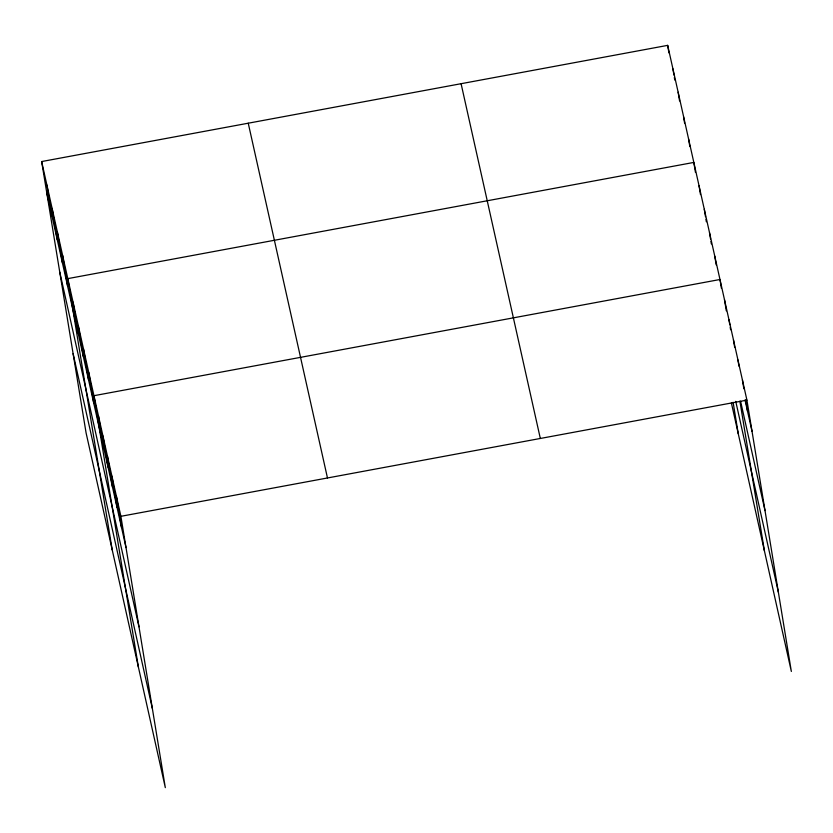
<?xml version="1.0" encoding="UTF-8"?>
<svg xmlns="http://www.w3.org/2000/svg" width="833" height="833" viewBox="0 0 833 833"><rect width="100%" height="100%" fill="white"/><g stroke="black" fill="none" stroke-linecap="round" stroke-linejoin="round"><path stroke-width="1.25" d="M41.65 161.55L120.889 516.314L165.319 787.643L86.08 432.879L41.65 161.55L667.681 45.357L746.92 400.121L791.35 671.45L731.384 402.943M120.889 516.314L746.92 400.121M745.025 399.996L752.043 431.4M740.599 401.308L765.017 510.619M735.747 401.371L778.376 592.232M461.086 83.696L540.325 438.46M248.244 123.211L327.473 477.975M46.773 192.839L126.012 547.604M59.747 272.047L138.986 626.812M73.106 353.671L152.345 708.435M742.432 380.015L743.859 388.772M745.712 400.038L747.555 411.304M737.934 359.908L738.965 366.166M733.446 339.812L734.675 347.319M728.958 319.705L729.781 324.714M730.187 327.213L730.593 329.712M724.471 299.599L726.314 310.865M721.409 288.26L719.983 279.503L93.952 395.696L138.382 667.025M739.891 401.131L764.413 550.832M714.745 256.085L716.182 264.842M709.518 232.667L710.539 238.925M710.955 241.435L711.361 243.934M704.291 209.26L705.52 216.767M705.926 219.266L706.342 221.765M699.064 185.842L700.491 194.599M695.472 172.441L693.827 162.425L67.796 278.628L112.226 549.957M733.113 402.318L738.257 433.754M688.599 139.017L689.828 146.525M683.57 116.849L684.601 123.107M678.135 92.182L679.572 100.939M672.908 68.775L673.939 75.022M674.345 77.531L674.751 80.03M667.681 45.357L668.909 52.864M116.401 496.218L121.524 527.497M111.903 476.112L117.026 507.391M107.415 456.005L112.538 487.295M102.928 435.909L108.051 467.188M98.44 415.802L103.563 447.082M88.715 372.278L93.837 403.568M83.487 348.871L88.61 380.15M78.26 325.453L83.383 356.743M73.033 302.035L78.156 333.325M62.569 255.21L67.692 286.5M57.342 231.793L62.465 263.082M52.115 208.385L57.238 239.665M46.877 184.968L52 216.257"/></g></svg>
